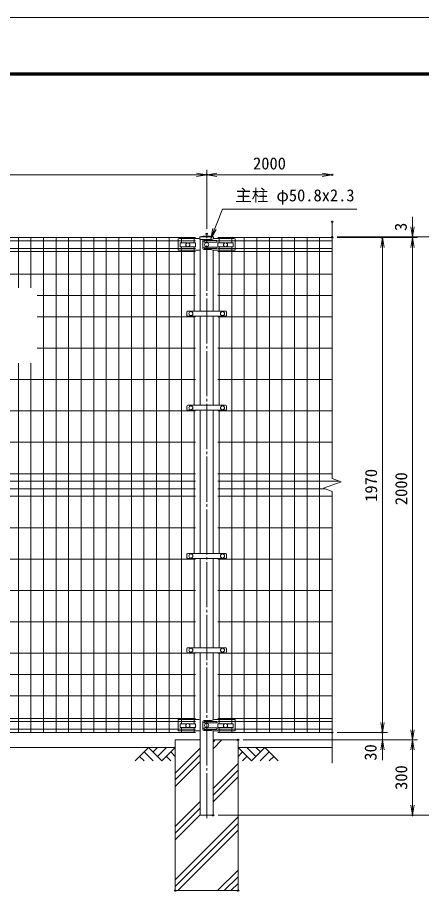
# Model space of a CAD drawing. Units: millimetres, scale not verified. Extents: x -4200 to 4200, y -2970 to 2970.
# Drawn here: x -2138 to -529, y -517 to 2970 of the extents above; entities that cross this region are included whole.
import ezdxf
from ezdxf.enums import TextEntityAlignment as Align

# ---------------------------------------------------------------- set-up
doc = ezdxf.new("R2010")
doc.units = ezdxf.units.MM
doc.header["$LTSCALE"] = 10
doc.header["$PDMODE"] = 32
doc.header["$PDSIZE"] = 5
doc.linetypes.add('LONG_CHAIN', pattern=[21, 18, -1, 1, -1])
for name, color, linetype, lineweight in [('0-3_D-STR2', 7, 'Continuous', 9), ('0-4_D-STR1', 1, 'Continuous', 9), ('0-5_D-BMK', 2, 'LONG_CHAIN', 9), ('0-6_D-STR-DIM', 7, 'Continuous', 9), ('0-7_0', 7, 'Continuous', 9), ('0-9_D-STR3', 3, 'Continuous', 9), ('0-A_D-BGD', 7, 'Continuous', 9), ('0-B_D-STR4', 7, 'Continuous', 9), ('0-C_D-DCR-HCH', 7, 'Continuous', 9), ('0-D_D-STR-TXT', 7, 'Continuous', 9), ('0-E_D-TTL', 7, 'Continuous', 9)]:
    doc.layers.add(name, color=color, linetype=linetype, lineweight=lineweight)
doc.layers.add('0-8_Defpoints', color=7, linetype='Continuous')
doc.styles.add('ＭＳ ゴシック', font='')
doc.styles.get('ＭＳ ゴシック').set_extended_font_data('MS Gothic')

# ---------------------------------------------------------------- blocks, each defined once
blk = doc.blocks.new('_Open')
at = {"layer": '0-7_0'}
blk.add_line((-10, 1.667), (0, 0), dxfattribs=at)
blk.add_lwpolyline([(-10, -1.667), (0, 0), (-10, 0)], dxfattribs=at)

msp = doc.modelspace()

# ---------------------------------------------------------------- linework, layer by layer
at = {"layer": '0-3_D-STR2'}
for p, q in [((-1429.65, 2094.21), (-3339.65, 2094.21)), ((-2134.65, 1894.21), (-2134.65, 2094.21)), ((-2084.65, 1894.21), (-2084.65, 2094.21)), ((-2034.65, 124.21), (-2034.65, 2094.21)), ((-1984.65, 124.21), (-1984.65, 2094.21)), ((-1934.65, 124.21), (-1934.65, 2094.21)), ((-1884.65, 124.21), (-1884.65, 2094.21)), ((-1834.65, 124.21), (-1834.65, 2094.21)), ((-1784.65, 124.21), (-1784.65, 2094.21)), ((-1734.65, 124.21), (-1734.65, 2094.21)), ((-1684.65, 124.21), (-1684.65, 2094.21)), ((-1634.65, 124.21), (-1634.65, 2094.21)), ((-1584.65, 124.21), (-1584.65, 2094.21)), ((-1534.65, 124.21), (-1534.65, 2094.21)), ((-1484.65, 2072.69), (-1484.65, 2094.21)), ((-1434.65, 2072.69), (-1434.65, 2094.21)), ((-1339.65, 2094.21), (-884.65, 2094.21)), ((-1334.65, 2072.69), (-1334.65, 2094.21)), ((-1284.65, 2072.69), (-1284.65, 2094.21)), ((-1234.65, 124.21), (-1234.65, 2094.21)), ((-1184.65, 124.21), (-1184.65, 2094.21)), ((-1134.65, 124.21), (-1134.65, 2094.21)), ((-1084.65, 124.21), (-1084.65, 2094.21)), ((-1034.65, 124.21), (-1034.65, 2094.21)), ((-984.65, 124.21), (-984.65, 2094.21)), ((-934.65, 124.21), (-934.65, 2094.21)), ((-1429.65, 2081.33), (-3339.65, 2081.33)), ((-1484.65, 158.69), (-1484.65, 2057.69)), ((-1434.65, 1801.46), (-1434.65, 2057.69)), ((-1339.65, 2081.33), (-884.65, 2081.33)), ((-1334.65, 1801.46), (-1334.65, 2057.69)), ((-1284.65, 158.69), (-1284.65, 2057.69)), ((-1429.65, 2051.08), (-3339.65, 2051.08)), ((-1429.65, 2038.21), (-3339.65, 2038.21)), ((-1339.65, 2051.08), (-884.65, 2051.08)), ((-1339.65, 2038.21), (-884.65, 2038.21)), ((-1429.65, 1948.21), (-3339.65, 1948.21)), ((-1339.65, 1948.21), (-884.65, 1948.21)), ((-1429.65, 1863.71), (-2059.65, 1863.71)), ((-1339.65, 1863.71), (-884.65, 1863.71)), ((-1429.65, 1779.21), (-2059.65, 1779.21)), ((-1434.65, 1426.46), (-1434.65, 1781.46)), ((-1339.65, 1779.21), (-884.65, 1779.21)), ((-1334.65, 1426.46), (-1334.65, 1781.46)), ((-1429.65, 1654.21), (-2059.65, 1654.21)), ((-1339.65, 1654.21), (-884.65, 1654.21)), ((-2134.65, 124.21), (-2134.65, 1594.21)), ((-2084.65, 124.21), (-2084.65, 1594.21)), ((-1429.65, 1529.21), (-3339.65, 1529.21)), ((-1339.65, 1529.21), (-884.65, 1529.21)), ((-1429.65, 1404.21), (-3339.65, 1404.21)), ((-1434.65, 836.46), (-1434.65, 1406.46)), ((-1339.65, 1404.21), (-884.65, 1404.21)), ((-1334.65, 836.46), (-1334.65, 1406.46)), ((-1429.65, 1279.21), (-3339.65, 1279.21)), ((-1339.65, 1279.21), (-884.65, 1279.21)), ((-1429.65, 1154.21), (-3339.65, 1154.21)), ((-1339.65, 1154.21), (-884.65, 1154.21)), ((-1429.65, 1124.21), (-3339.65, 1124.21)), ((-1339.65, 1124.21), (-855.39, 1124.21)), ((-1429.65, 1094.21), (-3339.65, 1094.21)), ((-1339.65, 1094.21), (-913.92, 1094.21)), ((-1429.65, 1064.21), (-3339.65, 1064.21)), ((-1339.65, 1064.21), (-884.65, 1064.21)), ((-1429.65, 939.21), (-3339.65, 939.21)), ((-1339.65, 939.21), (-884.65, 939.21)), ((-1429.65, 814.21), (-3339.65, 814.21)), ((-1434.65, 461.46), (-1434.65, 816.46)), ((-1339.65, 814.21), (-884.65, 814.21)), ((-1334.65, 461.46), (-1334.65, 816.46)), ((-1429.65, 689.21), (-3339.65, 689.21)), ((-1339.65, 689.21), (-884.65, 689.21)), ((-1429.65, 564.21), (-3339.65, 564.21)), ((-1339.65, 564.21), (-884.65, 564.21)), ((-1429.65, 439.21), (-3339.65, 439.21)), ((-1434.65, 158.69), (-1434.65, 441.46)), ((-1339.65, 439.21), (-884.65, 439.21)), ((-1334.65, 158.69), (-1334.65, 441.46)), ((-1429.65, 354.71), (-3339.65, 354.71)), ((-1339.65, 354.71), (-884.65, 354.71)), ((-1429.65, 270.21), (-3339.65, 270.21)), ((-1339.65, 270.21), (-884.65, 270.21)), ((-1429.65, 180.21), (-3339.65, 180.21)), ((-1339.65, 180.21), (-884.65, 180.21)), ((-1429.65, 167.33), (-3339.65, 167.33)), ((-1484.65, 124.21), (-1484.65, 143.69)), ((-1434.65, 124.21), (-1434.65, 143.69)), ((-1339.65, 167.33), (-884.65, 167.33)), ((-1334.65, 124.21), (-1334.65, 143.69)), ((-1284.65, 124.21), (-1284.65, 143.69)), ((-1429.65, 137.08), (-3339.65, 137.08)), ((-1429.65, 124.21), (-3339.65, 124.21)), ((-1339.65, 137.08), (-884.65, 137.08)), ((-1339.65, 124.21), (-884.65, 124.21))]:
    msp.add_line(p, q, dxfattribs=at)
at = {"layer": '0-4_D-STR1'}
for p, q in [((-1358.05, 2097.21), (-1411.25, 2097.21)), ((-1411.25, 2097.21), (-1411.25, 2086.21)), ((-1358.05, 2088.71), (-1358.05, 2097.21)), ((-1365.3, 2086.21), (-1411.25, 2086.21)), ((-1410.05, 2086.21), (-1410.05, 1801.46)), ((-1359.25, 1801.46), (-1359.25, 2044.39)), ((-1410.05, 1781.46), (-1410.05, 1426.46)), ((-1359.25, 1426.46), (-1359.25, 1781.46)), ((-1410.05, 1406.46), (-1410.05, 836.46)), ((-1359.25, 836.46), (-1359.25, 1406.46)), ((-1410.05, 816.46), (-1410.05, 461.46)), ((-1359.25, 461.46), (-1359.25, 816.46)), ((-1410.05, 441.46), (-1410.05, -205.79)), ((-1359.25, 174.3), (-1359.25, 441.46))]:
    msp.add_line(p, q, dxfattribs=at)
msp.add_lwpolyline([(-1410.05, -205.79), (-1359.25, -205.79), (-1359.25, 130.39)], dxfattribs=at)
msp.add_arc((-1384.65, 1980.78), 119.43, 77.13052, 102.86948, dxfattribs=at)
at = {"layer": '0-5_D-BMK'}
msp.add_line((-1384.65, -217.79), (-1384.65, 2109.21), dxfattribs=at)
at = {"layer": '0-6_D-STR-DIM'}
for p, q in [((-3344.65, 2344.21), (-1424.65, 2344.21)), ((-1384.65, 2129.21), (-1384.65, 2364.21)), ((-1384.65, 2129.21), (-1384.65, 2364.21)), ((-1344.65, 2344.21), (-924.65, 2344.21)), ((-564.65, 2137.21), (-564.65, 2177.21)), ((-884.65, 1134.86), (-884.65, 2157.21)), ((-864.65, 2097.21), (-424.65, 2097.21)), ((-864.65, 2097.21), (-544.65, 2097.21)), ((-864.65, 2094.21), (-664.65, 2094.21)), ((-864.65, 2094.21), (-544.65, 2094.21)), ((-864.65, 2094.21), (-544.65, 2094.21)), ((-564.65, 2094.21), (-564.65, 2097.21)), ((-684.65, 164.21), (-684.65, 2054.21)), ((-564.65, 134.21), (-564.65, 2054.21)), ((-564.65, 2054.21), (-564.65, 2014.21)), ((-919.89, 1096.38), (-849.42, 1122.03)), ((-849.42, 1122.03), (-884.65, 1134.86)), ((-884.65, 1083.55), (-919.89, 1096.38)), ((-884.65, 1.21), (-884.65, 1083.55)), ((-684.65, 164.21), (-684.65, 204.21)), ((-864.65, 124.21), (-664.65, 124.21)), ((-864.65, 124.21), (-664.65, 124.21)), ((-684.65, 94.21), (-684.65, 124.21)), ((-1239.65, 94.21), (-664.65, 94.21)), ((-1239.65, 94.21), (-544.65, 94.21)), ((-1239.65, 94.21), (-544.65, 94.21)), ((-684.65, 54.21), (-684.65, 14.21)), ((-564.65, 54.21), (-564.65, -165.79)), ((-1339.25, -205.79), (-424.65, -205.79)), ((-1339.25, -205.79), (-544.65, -205.79))]:
    msp.add_line(p, q, dxfattribs=at)
at = {"layer": '0-8_Defpoints'}
for p in [(-1384.65, 2344.21), (-884.65, 2344.21), (-884.65, 2157.21), (-1384.65, 2109.21), (-884.65, 2097.21), (-884.65, 2097.21), (-884.65, 2094.21), (-684.65, 2094.21), (-564.65, 2097.21), (-564.65, 2094.21), (-884.65, 124.21), (-684.65, 124.21), (-1259.65, 94.21), (-1359.25, -205.79), (-564.65, -205.79), (-1509.65, -505.79), (-1259.65, -505.79)]:
    msp.add_point(p, dxfattribs=at)
at = {"layer": '0-9_D-STR3'}
for p, q in [((-1492.65, 2090.21), (-1497.65, 2089.21)), ((-1497.65, 2089.21), (-1497.65, 2045.39)), ((-1492.65, 2090.21), (-1415.57, 2090.21)), ((-1490.65, 2070.69), (-1490.65, 2059.69)), ((-1488.65, 2072.69), (-1462.44, 2072.69)), ((-1488.65, 2057.69), (-1462.44, 2057.69)), ((-1456.87, 2072.69), (-1430.65, 2072.69)), ((-1456.87, 2057.69), (-1430.65, 2057.69)), ((-1428.65, 2070.69), (-1428.65, 2059.69)), ((-1415.57, 2090.21), (-1411.25, 2088.71)), ((-1400.14, 2081.21), (-1400.14, 2051.21)), ((-1365.3, 2086.21), (-1395.14, 2086.21)), ((-1345.65, 2082.21), (-1393.06, 2082.21)), ((-1345.65, 2076.21), (-1393.06, 2076.21)), ((-1353.74, 2090.21), (-1365.3, 2086.21)), ((-1276.65, 2090.21), (-1353.74, 2090.21)), ((-1340.65, 2070.69), (-1340.65, 2059.69)), ((-1338.65, 2072.69), (-1312.44, 2072.69)), ((-1338.65, 2057.69), (-1312.44, 2057.69)), ((-1306.87, 2072.69), (-1280.65, 2072.69)), ((-1306.87, 2057.69), (-1280.65, 2057.69)), ((-1278.65, 2070.69), (-1278.65, 2059.69)), ((-1276.65, 2090.21), (-1271.65, 2089.21)), ((-1271.65, 2089.21), (-1271.65, 2045.39)), ((-1410.05, 2044.39), (-1496.65, 2044.39)), ((-1365.3, 2046.21), (-1395.14, 2046.21)), ((-1345.65, 2056.21), (-1393.06, 2056.21)), ((-1345.65, 2050.21), (-1393.06, 2050.21)), ((-1360.05, 2044.39), (-1365.3, 2046.21)), ((-1360.05, 2044.39), (-1272.65, 2044.39)), ((-1463.15, 1798.46), (-1463.15, 1784.46)), ((-1460.15, 1801.46), (-1309.15, 1801.46)), ((-1460.15, 1781.46), (-1309.15, 1781.46)), ((-1306.15, 1798.46), (-1306.15, 1784.46)), ((-1463.15, 1423.46), (-1463.15, 1409.46)), ((-1460.15, 1426.46), (-1309.15, 1426.46)), ((-1460.15, 1406.46), (-1309.15, 1406.46)), ((-1306.15, 1423.46), (-1306.15, 1409.46)), ((-1463.15, 833.46), (-1463.15, 819.46)), ((-1460.15, 836.46), (-1309.15, 836.46)), ((-1460.15, 816.46), (-1309.15, 816.46)), ((-1306.15, 833.46), (-1306.15, 819.46)), ((-1463.15, 458.46), (-1463.15, 444.46)), ((-1460.15, 461.46), (-1309.15, 461.46)), ((-1306.15, 458.46), (-1306.15, 444.46)), ((-1460.15, 441.46), (-1309.15, 441.46)), ((-1492.65, 176.21), (-1497.65, 175.21)), ((-1497.65, 175.21), (-1497.65, 131.39)), ((-1492.65, 176.21), (-1415.57, 176.21)), ((-1415.57, 176.21), (-1410.05, 174.3)), ((-1353.74, 176.21), (-1365.3, 172.21)), ((-1276.65, 176.21), (-1353.74, 176.21)), ((-1276.65, 176.21), (-1271.65, 175.21)), ((-1271.65, 175.21), (-1271.65, 131.39)), ((-1490.65, 156.69), (-1490.65, 145.69)), ((-1488.65, 158.69), (-1462.44, 158.69)), ((-1488.65, 143.69), (-1462.44, 143.69)), ((-1456.87, 158.69), (-1430.65, 158.69)), ((-1456.87, 143.69), (-1430.65, 143.69)), ((-1428.65, 156.69), (-1428.65, 145.69)), ((-1400.14, 167.21), (-1400.14, 137.21)), ((-1365.3, 172.21), (-1395.14, 172.21)), ((-1345.65, 168.21), (-1393.06, 168.21)), ((-1345.65, 162.21), (-1393.06, 162.21)), ((-1345.65, 142.21), (-1393.06, 142.21)), ((-1340.65, 156.69), (-1340.65, 145.69)), ((-1338.65, 158.69), (-1312.44, 158.69)), ((-1338.65, 143.69), (-1312.44, 143.69)), ((-1306.87, 158.69), (-1280.65, 158.69)), ((-1306.87, 143.69), (-1280.65, 143.69)), ((-1278.65, 156.69), (-1278.65, 145.69)), ((-1410.05, 130.39), (-1496.65, 130.39)), ((-1365.3, 132.21), (-1395.14, 132.21)), ((-1345.65, 136.21), (-1393.06, 136.21)), ((-1360.05, 130.39), (-1365.3, 132.21)), ((-1360.05, 130.39), (-1272.65, 130.39))]:
    msp.add_line(p, q, dxfattribs=at)
for centre in [(-1459.65, 2065.19), (-1384.65, 2066.21), (-1309.65, 2065.19), (-1447.65, 1791.46), (-1321.65, 1791.46), (-1447.65, 1416.46), (-1321.65, 1416.46), (-1447.65, 826.46), (-1321.65, 826.46), (-1447.65, 451.46), (-1321.65, 451.46), (-1459.65, 151.19), (-1384.65, 152.21), (-1309.65, 151.19)]:
    msp.add_circle(centre, 8, dxfattribs=at)
for centre, radius, start, end in [((-1488.65, 2070.69), 2, 90, 180), ((-1488.65, 2059.69), 2, 180, 270), ((-1430.65, 2070.69), 2, 0, 90), ((-1430.65, 2059.69), 2, 270, 0), ((-1395.14, 2081.21), 5, 90, 180), ((-1393.06, 2079.21), 3, 90, 270), ((-1345.65, 2079.21), 3, 270, 90), ((-1338.65, 2070.69), 2, 90, 180), ((-1338.65, 2059.69), 2, 180, 270), ((-1280.65, 2070.69), 2, 0, 90), ((-1280.65, 2059.69), 2, 270, 0), ((-1496.65, 2045.39), 1, 180, 270), ((-1395.14, 2051.21), 5, 180, 270), ((-1393.06, 2053.21), 3, 90, 270), ((-1345.65, 2053.21), 3, 270, 90), ((-1272.65, 2045.39), 1, 270, 0), ((-1460.15, 1798.46), 3, 90, 180), ((-1460.15, 1784.46), 3, 180, 270), ((-1309.15, 1798.46), 3, 0, 90), ((-1309.15, 1784.46), 3, 270, 0), ((-1460.15, 1423.46), 3, 90, 180), ((-1460.15, 1409.46), 3, 180, 270), ((-1309.15, 1423.46), 3, 0, 90), ((-1309.15, 1409.46), 3, 270, 0), ((-1460.15, 833.46), 3, 90, 180), ((-1460.15, 819.46), 3, 180, 270), ((-1309.15, 833.46), 3, 0, 90), ((-1309.15, 819.46), 3, 270, 0), ((-1460.15, 458.46), 3, 90, 180), ((-1309.15, 458.46), 3, 0, 90), ((-1460.15, 444.46), 3, 180, 270), ((-1309.15, 444.46), 3, 270, 0), ((-1488.65, 156.69), 2, 90, 180), ((-1488.65, 145.69), 2, 180, 270), ((-1430.65, 156.69), 2, 0, 90), ((-1430.65, 145.69), 2, 270, 0), ((-1395.14, 167.21), 5, 90, 180), ((-1393.06, 165.21), 3, 90, 270), ((-1393.06, 139.21), 3, 90, 270), ((-1345.65, 165.21), 3, 270, 90), ((-1345.65, 139.21), 3, 270, 90), ((-1338.65, 156.69), 2, 90, 180), ((-1338.65, 145.69), 2, 180, 270), ((-1280.65, 156.69), 2, 0, 90), ((-1280.65, 145.69), 2, 270, 0), ((-1496.65, 131.39), 1, 180, 270), ((-1395.14, 137.21), 5, 180, 270), ((-1272.65, 131.39), 1, 270, 0)]:
    msp.add_arc(centre, radius, start, end, dxfattribs=at)
at = {"layer": '0-A_D-BGD'}
for p, q in [((-3259.65, 64.21), (-1509.65, 64.21)), ((-1259.65, 64.21), (-884.65, 64.21))]:
    msp.add_line(p, q, dxfattribs=at)
at = {"layer": '0-B_D-STR4'}
for p, q in [((-1509.65, 94.21), (-1509.65, -505.79)), ((-1410.05, 94.21), (-1509.65, 94.21)), ((-1259.65, 94.21), (-1359.25, 94.21)), ((-1259.65, 94.21), (-1259.65, -505.79)), ((-1259.65, -505.79), (-1509.65, -505.79))]:
    msp.add_line(p, q, dxfattribs=at)
at = {"layer": '0-C_D-DCR-HCH'}
for p, q in [((-1359.25, 59.36), (-1324.41, 94.21)), ((-1359.25, 85.88), (-1350.93, 94.21)), ((-1616.08, 64.21), (-1669.29, 10.99)), ((-1633.82, 46.47), (-1598.18, 10.99)), ((-1616.08, 64.21), (-1562.87, 10.99)), ((-1598.34, 46.47), (-1580.6, 64.21)), ((-1580.6, 28.73), (-1545.13, 64.21)), ((-1562.87, 10.99), (-1509.65, 64.21)), ((-1527.39, 46.47), (-1509.65, 28.81)), ((-1509.65, -38), (-1410.05, 61.6)), ((-1509.65, -64.52), (-1410.05, 35.08)), ((-1206.44, 10.99), (-1259.65, 64.21)), ((-1241.92, 46.47), (-1259.65, 28.81)), ((-1188.7, 28.73), (-1224.18, 64.21)), ((-1153.23, 64.21), (-1206.44, 10.99)), ((-1170.87, 46.38), (-1188.7, 64.21)), ((-1135.49, 46.47), (-1171.13, 10.99)), ((-1153.23, 64.21), (-1100.02, 10.99)), ((-1651.55, 28.73), (-1633.73, 10.99)), ((-1545.13, 28.73), (-1527.31, 10.99)), ((-1509.65, -91.04), (-1410.05, 8.56)), ((-1224.18, 28.73), (-1242, 10.99)), ((-1117.76, 28.73), (-1135.57, 10.99)), ((-1359.25, -99.74), (-1259.65, -0.14)), ((-1359.25, -126.25), (-1259.65, -26.65)), ((-1359.25, -152.77), (-1259.65, -53.17)), ((-1509.65, -250.14), (-1410.05, -150.54)), ((-1509.65, -276.65), (-1410.05, -177.05)), ((-1509.65, -303.17), (-1410.05, -203.57)), ((-1509.65, -462.27), (-1259.65, -212.27)), ((-1509.65, -488.79), (-1259.65, -238.79)), ((-1500.15, -505.79), (-1259.65, -265.3)), ((-1341.05, -505.79), (-1259.65, -424.4)), ((-1314.53, -505.79), (-1259.65, -450.92)), ((-1288.01, -505.79), (-1259.65, -477.43))]:
    msp.add_line(p, q, dxfattribs=at)
msp.add_lwpolyline([(-1259.65, 94.21), (-1359.25, 94.21), (-1359.25, -205.79), (-1410.05, -205.79), (-1410.05, 94.21), (-1509.65, 94.21), (-1509.65, -505.79), (-1259.65, -505.79)], close=True, dxfattribs=at)
at = {"layer": '0-D_D-STR-TXT'}
msp.add_lwpolyline([(-787.14, 2207.93), (-1321.82, 2207.93), (-1367.31, 2092.99)], dxfattribs=at)
at = {"layer": '0-E_D-TTL', "color": 2}
msp.add_lwpolyline([(-4199.68, 2970.23), (4200.32, 2970.23), (4200.32, -2969.77), (-4199.68, -2969.77)], close=True, dxfattribs=at)
at = {"layer": '0-E_D-TTL'}
for points in [[(-3929.68, 2750.23), (3930.32, 2750.23), (3930.32, -2749.77), (-3929.68, -2749.77)], [(-3927.18, 2747.73), (3927.82, 2747.73), (3927.82, -2747.27), (-3927.18, -2747.27)], [(-3924.68, 2745.23), (3925.32, 2745.23), (3925.32, -2744.77), (-3924.68, -2744.77)], [(-3922.18, 2742.73), (3922.82, 2742.73), (3922.82, -2742.27), (-3922.18, -2742.27)], [(-3919.68, 2740.23), (3920.32, 2740.23), (3920.32, -2739.77), (-3919.68, -2739.77)]]:
    msp.add_lwpolyline(points, close=True, dxfattribs=at)

# ---------------------------------------------------------------- block references
at = {"layer": '0-6_D-STR-DIM', "xscale": 4, "yscale": 4}
for p in [(-1384.65, 2344.21), (-884.65, 2344.21)]:
    msp.add_blockref('_Open', p, dxfattribs=at)
for p, rotation in [((-1384.65, 2344.21), 180), ((-564.65, 2097.21), 270), ((-684.65, 2094.21), 90), ((-564.65, 2094.21), 90), ((-564.65, 2094.21), 90), ((-684.65, 124.21), 270), ((-684.65, 124.21), 270), ((-564.65, 94.21), 270), ((-684.65, 94.21), 90), ((-564.65, 94.21), 90), ((-564.65, -205.79), 270)]:
    msp.add_blockref('_Open', p, dxfattribs=dict(at, rotation=rotation))
at = {"layer": '0-D_D-STR-TXT', "xscale": 4, "yscale": 4, "rotation": 248.409}
msp.add_blockref('_Open', (-1368.04, 2091.13), dxfattribs=at)

# ---------------------------------------------------------------- texts
at = {"layer": '0-6_D-STR-DIM', "style": 'ＭＳ ゴシック'}
msp.add_text('2000', height=48.09, dxfattribs=at).set_placement((-1199.9, 2350.95), align=Align.BOTTOM_LEFT)
for s, p in [('3', (-573.32, 2120.51)), ('1970', (-691.4, 1042.31)), ('2000', (-571.4, 1028.96)), ('30', (-693.56, 11.74)), ('300', (-571.4, -104.67))]:
    msp.add_text(s, height=48.09, rotation=90, dxfattribs=at).set_placement(p, align=Align.BOTTOM_LEFT)
at = {"layer": '0-D_D-STR-TXT', "style": 'ＭＳ ゴシック'}
msp.add_text('主柱 φ50.8x2.3', height=48.09, dxfattribs=at).set_placement((-1270.89, 2223.95), align=Align.BOTTOM_LEFT)

doc.saveas('drawing.dxf')
